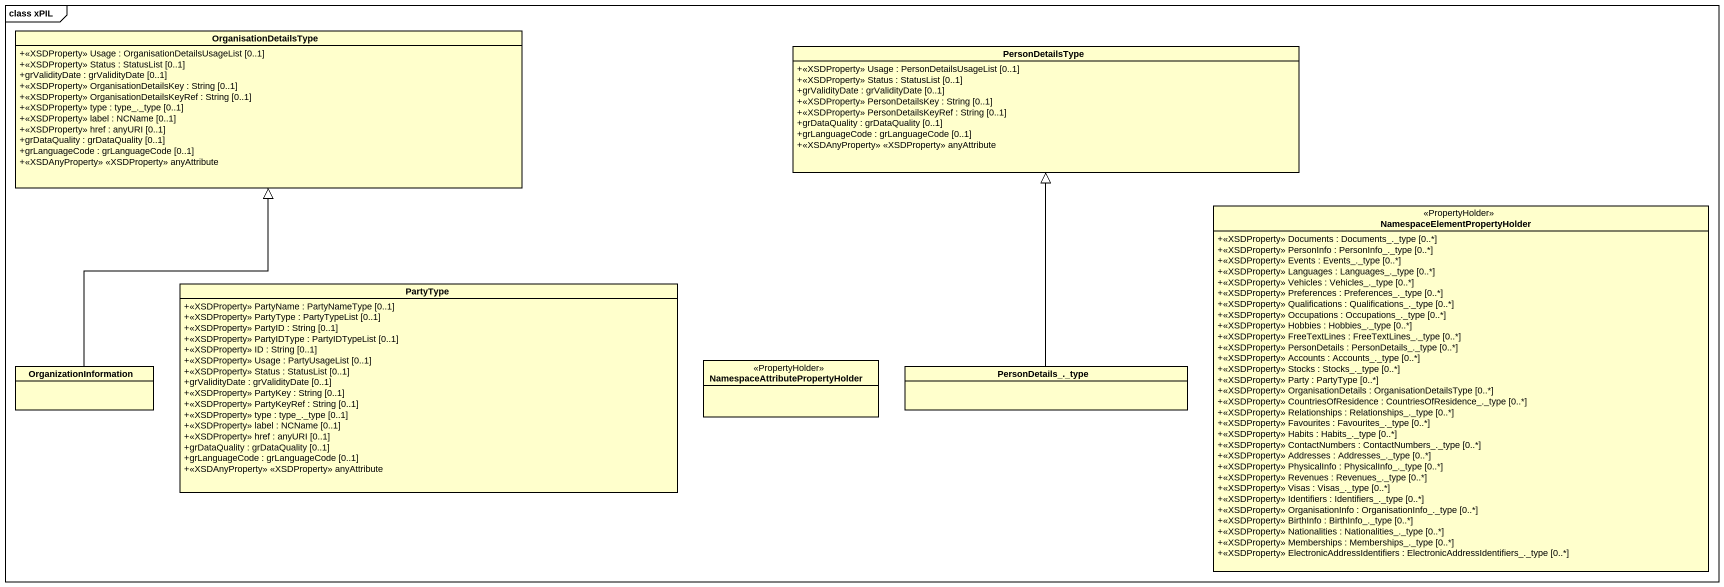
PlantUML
@startuml
mainframe class xPIL
hide circle
hide empty members
skinparam classAttributeIconSize 0
class OrganisationDetailsType {
  +<<XSDProperty>> Usage : OrganisationDetailsUsageList [0..1]
  +<<XSDProperty>> Status : StatusList [0..1]
  +grValidityDate : grValidityDate [0..1]
  +<<XSDProperty>> OrganisationDetailsKey : String [0..1]
  +<<XSDProperty>> OrganisationDetailsKeyRef : String [0..1]
  +<<XSDProperty>> type : type_._type [0..1]
  +<<XSDProperty>> label : NCName [0..1]
  +<<XSDProperty>> href : anyURI [0..1]
  +grDataQuality : grDataQuality [0..1]
  +grLanguageCode : grLanguageCode [0..1]
  +<<XSDAnyProperty>> <<XSDProperty>> anyAttribute
}
class PersonDetailsType {
  +<<XSDProperty>> Usage : PersonDetailsUsageList [0..1]
  +<<XSDProperty>> Status : StatusList [0..1]
  +grValidityDate : grValidityDate [0..1]
  +<<XSDProperty>> PersonDetailsKey : String [0..1]
  +<<XSDProperty>> PersonDetailsKeyRef : String [0..1]
  +grDataQuality : grDataQuality [0..1]
  +grLanguageCode : grLanguageCode [0..1]
  +<<XSDAnyProperty>> <<XSDProperty>> anyAttribute
}
class "NamespaceElementPropertyHolder" as NamespaceElementPropertyHold <<PropertyHolder>> {
  +<<XSDProperty>> Documents : Documents_._type [0..*]
  +<<XSDProperty>> PersonInfo : PersonInfo_._type [0..*]
  +<<XSDProperty>> Events : Events_._type [0..*]
  +<<XSDProperty>> Languages : Languages_._type [0..*]
  +<<XSDProperty>> Vehicles : Vehicles_._type [0..*]
  +<<XSDProperty>> Preferences : Preferences_._type [0..*]
  +<<XSDProperty>> Qualifications : Qualifications_._type [0..*]
  +<<XSDProperty>> Occupations : Occupations_._type [0..*]
  +<<XSDProperty>> Hobbies : Hobbies_._type [0..*]
  +<<XSDProperty>> FreeTextLines : FreeTextLines_._type [0..*]
  +<<XSDProperty>> PersonDetails : PersonDetails_._type [0..*]
  +<<XSDProperty>> Accounts : Accounts_._type [0..*]
  +<<XSDProperty>> Stocks : Stocks_._type [0..*]
  +<<XSDProperty>> Party : PartyType [0..*]
  +<<XSDProperty>> OrganisationDetails : OrganisationDetailsType [0..*]
  +<<XSDProperty>> CountriesOfResidence : CountriesOfResidence_._type [0..*]
  +<<XSDProperty>> Relationships : Relationships_._type [0..*]
  +<<XSDProperty>> Favourites : Favourites_._type [0..*]
  +<<XSDProperty>> Habits : Habits_._type [0..*]
  +<<XSDProperty>> ContactNumbers : ContactNumbers_._type [0..*]
  +<<XSDProperty>> Addresses : Addresses_._type [0..*]
  +<<XSDProperty>> PhysicalInfo : PhysicalInfo_._type [0..*]
  +<<XSDProperty>> Revenues : Revenues_._type [0..*]
  +<<XSDProperty>> Visas : Visas_._type [0..*]
  +<<XSDProperty>> Identifiers : Identifiers_._type [0..*]
  +<<XSDProperty>> OrganisationInfo : OrganisationInfo_._type [0..*]
  +<<XSDProperty>> BirthInfo : BirthInfo_._type [0..*]
  +<<XSDProperty>> Nationalities : Nationalities_._type [0..*]
  +<<XSDProperty>> Memberships : Memberships_._type [0..*]
  +<<XSDProperty>> ElectronicAddressIdentifiers : ElectronicAddressIdentifiers_._type [0..*]
}
class PartyType {
  +<<XSDProperty>> PartyName : PartyNameType [0..1]
  +<<XSDProperty>> PartyType : PartyTypeList [0..1]
  +<<XSDProperty>> PartyID : String [0..1]
  +<<XSDProperty>> PartyIDType : PartyIDTypeList [0..1]
  +<<XSDProperty>> ID : String [0..1]
  +<<XSDProperty>> Usage : PartyUsageList [0..1]
  +<<XSDProperty>> Status : StatusList [0..1]
  +grValidityDate : grValidityDate [0..1]
  +<<XSDProperty>> PartyKey : String [0..1]
  +<<XSDProperty>> PartyKeyRef : String [0..1]
  +<<XSDProperty>> type : type_._type [0..1]
  +<<XSDProperty>> label : NCName [0..1]
  +<<XSDProperty>> href : anyURI [0..1]
  +grDataQuality : grDataQuality [0..1]
  +grLanguageCode : grLanguageCode [0..1]
  +<<XSDAnyProperty>> <<XSDProperty>> anyAttribute
}
class OrganizationInformation
class "NamespaceAttributePropertyHolder" as NamespaceAttributePropertyHo <<PropertyHolder>>
class "PersonDetails_._type" as PersonDetails_type
OrganizationInformation -up-|> OrganisationDetailsType
PersonDetails_type -up-|> PersonDetailsType
@enduml
